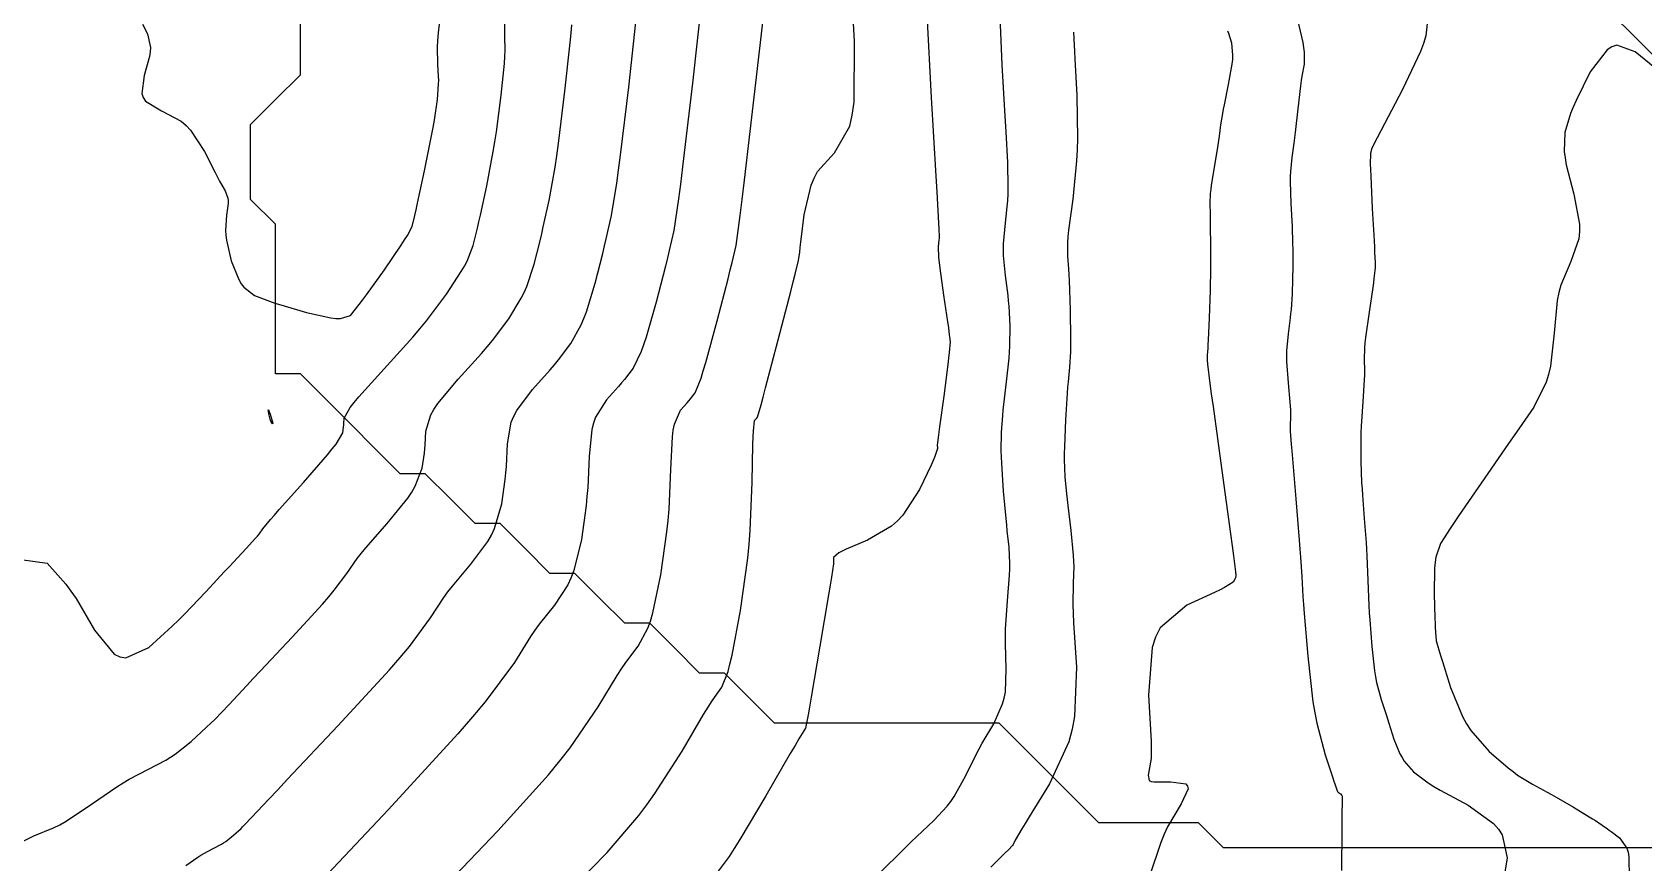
# Model space of a CAD drawing. Header units: metres. Extents: x 837117 to 838477, y 1189012 to 1191015.
# Drawn here: x 837510.4 to 837574.9, y 1190522.4 to 1190555.7 of the extents above; entities that cross this region are included whole.
import ezdxf

# ---------------------------------------------------------------- set-up
doc = ezdxf.new("R2010")
doc.units = ezdxf.units.M
doc.header["$LTSCALE"] = 0.3
doc.layers.add('COTAS 10', color=1, linetype='Continuous')
doc.layers.add('COTAS INT', color=252, linetype='Continuous')
doc.layers.add('DRENAJE', color=5, linetype='Continuous', lineweight=25)

msp = doc.modelspace()

# ---------------------------------------------------------------- linework, layer by layer
at = {"layer": 'COTAS 10'}
for points, elevation in [([(837544.258, 1190521.907), (837545.322, 1190522.965), (837545.573, 1190523.209), (837545.806, 1190523.433), (837546.49, 1190524.068), (837547.025, 1190524.645), (837547.164, 1190524.832), (837547.298, 1190525.031), (837547.748, 1190525.848), (837548.18, 1190526.715), (837548.302, 1190526.945), (837548.426, 1190527.17), (837548.883, 1190527.948), (837549.243, 1190528.74), (837549.306, 1190528.975), (837549.353, 1190529.216), (837549.386, 1190530.144), (837549.351, 1190531.153), (837549.354, 1190531.445), (837549.362, 1190531.743), (837549.439, 1190532.868), (837549.516, 1190533.905), (837549.526, 1190534.148), (837549.53, 1190534.372), (837549.5, 1190535.02), (837549.428, 1190535.683), (837549.405, 1190535.916), (837549.381, 1190536.17), (837549.283, 1190537.267), (837549.205, 1190538.381), (837549.193, 1190538.646), (837549.185, 1190538.892), (837549.192, 1190539.623), (837549.245, 1190540.305), (837549.266, 1190540.52), (837549.291, 1190540.746), (837549.402, 1190541.658), (837549.503, 1190542.602), (837549.52, 1190542.849), (837549.533, 1190543.089), (837549.541, 1190543.904), (837549.5, 1190544.683), (837549.481, 1190544.9), (837549.459, 1190545.118), (837549.355, 1190545.912), (837549.28, 1190546.722), (837549.277, 1190546.951), (837549.281, 1190547.181), (837549.358, 1190548.028), (837549.448, 1190548.922), (837549.461, 1190549.182), (837549.469, 1190549.447), (837549.451, 1190550.447), (837549.384, 1190551.677), (837549.36, 1190552.087), (837549.335, 1190552.526), (837549.225, 1190554.362), (837549.142, 1190556.3)], 1560), ([(837516.511, 1190522.269), (837516.998, 1190522.602), (837517.12, 1190522.678), (837517.237, 1190522.748), (837517.61, 1190522.942), (837517.94, 1190523.116), (837518.029, 1190523.172), (837518.118, 1190523.232), (837518.429, 1190523.478), (837518.726, 1190523.75), (837518.805, 1190523.827), (837518.883, 1190523.903), (837519.152, 1190524.184), (837519.842, 1190524.921), (837520.184, 1190525.285), (837520.592, 1190525.719), (837522.611, 1190527.862), (837524.669, 1190530.106), (837525.101, 1190530.602), (837525.474, 1190531.044), (837526.323, 1190532.19), (837526.85, 1190533.002), (837527.019, 1190533.234), (837527.199, 1190533.468), (837527.935, 1190534.339), (837528.614, 1190535.252), (837528.758, 1190535.513), (837528.883, 1190535.777), (837529.176, 1190536.762), (837529.313, 1190537.744), (837529.34, 1190538.007), (837529.362, 1190538.266), (837529.4, 1190539.168), (837529.557, 1190540.035), (837529.654, 1190540.271), (837529.773, 1190540.506), (837530.399, 1190541.344), (837531.108, 1190542.131), (837531.281, 1190542.334), (837531.443, 1190542.531), (837531.942, 1190543.19), (837532.355, 1190543.936), (837532.462, 1190544.189), (837532.567, 1190544.461), (837532.918, 1190545.61), (837533.22, 1190546.802), (837533.293, 1190547.102), (837533.361, 1190547.389), (837533.569, 1190548.316), (837533.784, 1190549.618), (837533.856, 1190550.141), (837533.934, 1190550.735), (837534.261, 1190553.468), (837534.548, 1190556.071)], 1550), ([(837575.374, 1190554.24), (837574.58, 1190554.885), (837573.85, 1190555.143), (837573.654, 1190555.083), (837573.46, 1190554.967), (837572.78, 1190554.074), (837572.22, 1190552.933), (837572.103, 1190552.661), (837572.001, 1190552.408), (837571.768, 1190551.65), (837571.746, 1190550.886), (837571.777, 1190550.628), (837571.824, 1190550.351), (837572.128, 1190549.183), (837572.36, 1190547.978), (837572.361, 1190547.677), (837572.334, 1190547.391), (837572.011, 1190546.476), (837571.602, 1190545.535), (837571.521, 1190545.233), (837571.455, 1190544.912), (837571.335, 1190543.602), (837571.194, 1190542.278), (837571.115, 1190541.949), (837571.018, 1190541.637), (837570.522, 1190540.643), (837569.827, 1190539.635), (837569.604, 1190539.313), (837569.369, 1190538.972), (837568.41, 1190537.586), (837567.526, 1190536.298), (837567.337, 1190536.019), (837567.173, 1190535.774), (837566.783, 1190535.168), (837566.604, 1190534.625), (837566.573, 1190534.419), (837566.549, 1190534.19), (837566.532, 1190533.159), (837566.563, 1190532.174), (837566.57, 1190531.972), (837566.576, 1190531.801), (837566.594, 1190531.443), (837566.611, 1190531.3), (837566.616, 1190531.265), (837566.622, 1190531.233), (837566.648, 1190531.133), (837566.749, 1190530.816), (837566.802, 1190530.646), (837566.866, 1190530.441), (837567.19, 1190529.404), (837567.667, 1190528.237), (837567.829, 1190527.95), (837568.003, 1190527.679), (837568.737, 1190526.831), (837569.501, 1190526.176), (837569.693, 1190526.027), (837569.877, 1190525.892), (837570.474, 1190525.52), (837571.057, 1190525.208), (837571.232, 1190525.11), (837571.414, 1190525.008), (837572.119, 1190524.6), (837572.748, 1190524.222), (837572.881, 1190524.14), (837572.997, 1190524.066), (837573.269, 1190523.882), (837573.471, 1190523.731), (837573.543, 1190523.678), (837573.621, 1190523.622), (837573.961, 1190523.379), (837574.253, 1190522.966), (837574.301, 1190522.801), (837574.335, 1190522.614), (837574.34, 1190521.756)], 1570)]:
    msp.add_lwpolyline(points, dxfattribs=dict(at, elevation=elevation))
at = {"layer": 'COTAS INT'}
for points, elevation in [([(837532.087, 1190521.456), (837533.393, 1190522.787), (837534.661, 1190524.266), (837534.991, 1190524.7), (837535.312, 1190525.145), (837536.396, 1190526.843), (837537.263, 1190528.313), (837537.448, 1190528.614), (837537.609, 1190528.871), (837537.989, 1190529.416), (837538.239, 1190530.036), (837538.318, 1190530.341), (837538.401, 1190530.702), (837538.735, 1190532.484), (837539.028, 1190534.584), (837539.085, 1190535.146), (837539.132, 1190535.7), (837539.213, 1190537.629), (837539.235, 1190539.147), (837539.244, 1190539.442), (837539.255, 1190539.682), (837539.303, 1190540.098), (837539.354, 1190540.155), (837539.367, 1190540.17), (837539.378, 1190540.184), (837539.415, 1190540.232), (837539.561, 1190540.736), (837539.643, 1190541.037), (837539.742, 1190541.41), (837540.247, 1190543.34), (837540.75, 1190545.28), (837540.848, 1190545.659), (837540.928, 1190545.969), (837541.066, 1190546.514), (837541.112, 1190546.854), (837541.134, 1190547.033), (837541.159, 1190547.25), (837541.286, 1190548.343), (837541.565, 1190549.538), (837541.687, 1190549.819), (837541.829, 1190550.079), (837542.504, 1190550.838), (837543.115, 1190551.898), (837543.216, 1190552.347), (837543.288, 1190552.865), (837543.305, 1190555.296), (837543.172, 1190557.734)], 1556), ([(837514.783, 1190555.988), (837514.973, 1190555.601), (837515.093, 1190555.056), (837515.088, 1190554.88), (837515.065, 1190554.694), (837514.842, 1190553.932), (837514.746, 1190553.209), (837514.803, 1190553.047), (837514.896, 1190552.902), (837515.535, 1190552.517), (837516.333, 1190552.099), (837516.527, 1190551.933), (837516.709, 1190551.746), (837517.266, 1190550.888), (837517.685, 1190550.039), (837517.78, 1190549.857), (837517.865, 1190549.698), (837518.093, 1190549.314), (837518.204, 1190549.021), (837518.214, 1190548.919), (837518.216, 1190548.808), (837518.149, 1190548.331), (837518.101, 1190547.726), (837518.115, 1190547.533), (837518.141, 1190547.33), (837518.332, 1190546.507), (837518.639, 1190545.749), (837518.737, 1190545.587), (837518.842, 1190545.446), (837519.267, 1190545.111), (837519.868, 1190544.885), (837520.083, 1190544.813), (837520.318, 1190544.738), (837521.344, 1190544.433), (837522.323, 1190544.214), (837522.529, 1190544.193), (837522.707, 1190544.19), (837523.117, 1190544.319), (837523.462, 1190544.747), (837523.6, 1190544.931), (837523.756, 1190545.143), (837524.47, 1190546.147), (837525.149, 1190547.137), (837525.282, 1190547.34), (837525.391, 1190547.513), (837525.589, 1190547.88), (837525.69, 1190548.324), (837525.738, 1190548.546), (837525.795, 1190548.81), (837526.073, 1190550.118), (837526.358, 1190551.521), (837526.419, 1190551.845), (837526.472, 1190552.141), (837526.597, 1190552.976), (837526.644, 1190553.589), (837526.647, 1190553.744), (837526.645, 1190553.894), (837526.606, 1190554.383), (837526.595, 1190555.064), (837526.612, 1190555.335), (837526.638, 1190555.641), (837526.803, 1190557.042)], 1544), ([(837527.031, 1190521.57), (837529.015, 1190523.648), (837531.04, 1190525.905), (837531.498, 1190526.46), (837531.912, 1190526.984), (837533.038, 1190528.625), (837533.792, 1190529.876), (837533.972, 1190530.154), (837534.139, 1190530.403), (837534.638, 1190531.057), (837535.031, 1190531.775), (837535.132, 1190532.065), (837535.229, 1190532.394), (837535.549, 1190533.91), (837535.79, 1190535.638), (837535.837, 1190536.1), (837535.875, 1190536.555), (837535.942, 1190538.142), (837536.009, 1190539.443), (837536.047, 1190539.718), (837536.094, 1190539.957), (837536.335, 1190540.513), (837536.605, 1190540.813), (837536.671, 1190540.891), (837536.733, 1190540.966), (837536.924, 1190541.218), (837537.159, 1190541.802), (837537.249, 1190542.088), (837537.35, 1190542.427), (837537.804, 1190544.096), (837538.24, 1190545.788), (837538.33, 1190546.14), (837538.405, 1190546.442), (837538.567, 1190547.115), (837538.732, 1190548.324), (837538.81, 1190548.965), (837538.902, 1190549.738), (837539.352, 1190553.633), (837539.792, 1190557.464)], 1554), ([(837537.183, 1190556.899), (837536.816, 1190553.632), (837536.421, 1190550.267), (837536.335, 1190549.573), (837536.259, 1190548.984), (837536.068, 1190547.715), (837535.883, 1190546.916), (837535.811, 1190546.621), (837535.73, 1190546.295), (837535.361, 1190544.853), (837534.958, 1190543.444), (837534.856, 1190543.138), (837534.757, 1190542.869), (837534.433, 1190542.204), (837534.088, 1190541.749), (837533.976, 1190541.613), (837533.857, 1190541.472), (837533.367, 1190540.928), (837532.934, 1190540.232), (837532.85, 1190539.995), (837532.783, 1190539.739), (837532.671, 1190538.655), (837532.618, 1190537.411), (837532.588, 1190537.054), (837532.552, 1190536.691), (837532.363, 1190535.336), (837532.056, 1190534.086), (837531.945, 1190533.789), (837531.822, 1190533.513), (837531.286, 1190532.698), (837530.669, 1190531.936), (837530.496, 1190531.694), (837530.321, 1190531.439), (837529.68, 1190530.408), (837528.513, 1190528.823), (837528.006, 1190528.219), (837527.42, 1190527.544), (837524.638, 1190524.508), (837521.975, 1190521.684)], 1552), ([(837546.199, 1190556.392), (837546.373, 1190553.051), (837546.564, 1190549.902), (837546.601, 1190549.276), (837546.633, 1190548.757), (837546.69, 1190547.768), (837546.695, 1190547.485), (837546.693, 1190547.41), (837546.69, 1190547.336), (837546.664, 1190547.083), (837546.675, 1190546.635), (837546.694, 1190546.439), (837546.72, 1190546.211), (837546.874, 1190545.127), (837547.036, 1190544.057), (837547.067, 1190543.838), (837547.093, 1190543.653), (837547.136, 1190543.263), (837547.1, 1190542.824), (837547.075, 1190542.608), (837547.045, 1190542.35), (837546.882, 1190541.08), (837546.719, 1190539.843), (837546.663, 1190539.416), (837546.623, 1190539.113), (837546.624, 1190539.09), (837546.625, 1190539.077), (837546.627, 1190539.061), (837546.634, 1190538.979), (837546.529, 1190538.665), (837546.46, 1190538.504), (837546.373, 1190538.31), (837545.914, 1190537.341), (837545.247, 1190536.311), (837545.028, 1190536.079), (837544.795, 1190535.87), (837543.831, 1190535.309), (837542.979, 1190534.951), (837542.815, 1190534.871), (837542.684, 1190534.799), (837542.472, 1190534.605), (837542.468, 1190534.482), (837542.467, 1190534.455), (837542.466, 1190534.43), (837542.465, 1190534.362), (837542.382, 1190533.825), (837542.329, 1190533.504), (837542.264, 1190533.109), (837541.922, 1190531.058), (837541.574, 1190529.01), (837541.505, 1190528.616), (837541.448, 1190528.298), (837541.341, 1190527.774), (837541.079, 1190527.338), (837540.925, 1190527.075), (837540.735, 1190526.749), (837539.753, 1190525.06), (837538.711, 1190523.306), (837538.483, 1190522.941), (837538.281, 1190522.627), (837537.77, 1190521.927)], 1558), ([(837566.28, 1190556.262), (837566.2, 1190555.517), (837566.105, 1190555.222), (837565.979, 1190554.89), (837565.261, 1190553.369), (837564.25, 1190551.433), (837564.049, 1190551.049), (837564.024, 1190550.983), (837564.017, 1190550.958), (837564.009, 1190550.93), (837563.981, 1190550.804), (837563.974, 1190550.379), (837563.981, 1190550.162), (837563.99, 1190549.903), (837564.054, 1190548.607), (837564.124, 1190547.314), (837564.137, 1190547.057), (837564.148, 1190546.844), (837564.165, 1190546.435), (837564.165, 1190546.311), (837564.164, 1190546.277), (837564.164, 1190546.243), (837564.16, 1190546.122), (837564.12, 1190545.792), (837564.097, 1190545.627), (837564.069, 1190545.429), (837563.923, 1190544.449), (837563.784, 1190543.433), (837563.76, 1190543.213), (837563.743, 1190543.02), (837563.733, 1190542.544), (837563.743, 1190542.103), (837563.737, 1190541.93), (837563.729, 1190541.737), (837563.668, 1190540.858), (837563.606, 1190539.872), (837563.596, 1190539.611), (837563.59, 1190539.355), (837563.592, 1190538.474), (837563.627, 1190537.606), (837563.641, 1190537.358), (837563.657, 1190537.108), (837563.729, 1190536.176), (837563.802, 1190535.217), (837563.818, 1190534.948), (837563.833, 1190534.678), (837563.873, 1190533.694), (837563.915, 1190532.684), (837563.931, 1190532.398), (837563.949, 1190532.11), (837564.03, 1190531.048), (837564.144, 1190530.065), (837564.183, 1190529.826), (837564.225, 1190529.602), (837564.404, 1190528.917), (837564.604, 1190528.315), (837564.659, 1190528.144), (837564.715, 1190527.972), (837564.917, 1190527.334), (837565.161, 1190526.736), (837565.244, 1190526.589), (837565.333, 1190526.45), (837565.709, 1190526.016), (837566.298, 1190525.578), (837566.522, 1190525.437), (837566.771, 1190525.288), (837567.89, 1190524.677), (837568.915, 1190523.947), (837569.105, 1190523.724), (837569.254, 1190523.49), (837569.454, 1190522.568), (837569.303, 1190521.589)], 1568), ([(837509.586, 1190523.03), (837510.419, 1190523.448), (837511.216, 1190523.772), (837511.462, 1190523.901), (837511.719, 1190524.048), (837512.739, 1190524.722), (837513.753, 1190525.415), (837514.007, 1190525.574), (837514.249, 1190525.719), (837515.026, 1190526.124), (837515.713, 1190526.484), (837515.899, 1190526.601), (837516.083, 1190526.726), (837516.731, 1190527.238), (837517.348, 1190527.805), (837517.513, 1190527.964), (837517.675, 1190528.123), (837518.236, 1190528.708), (837518.956, 1190529.483), (837519.218, 1190529.763), (837519.507, 1190530.071), (837520.774, 1190531.419), (837521.989, 1190532.743), (837522.244, 1190533.036), (837522.464, 1190533.297), (837522.965, 1190533.973), (837523.378, 1190534.565), (837523.543, 1190534.774), (837523.729, 1190535.001), (837524.584, 1190535.98), (837525.406, 1190536.99), (837525.571, 1190537.237), (837525.71, 1190537.469), (837525.99, 1190538.188), (837526.075, 1190538.798), (837526.091, 1190538.961), (837526.105, 1190539.121), (837526.128, 1190539.681), (837526.331, 1190540.33), (837526.457, 1190540.548), (837526.613, 1190540.781), (837527.431, 1190541.759), (837528.359, 1190542.789), (837528.585, 1190543.055), (837528.798, 1190543.313), (837529.452, 1190544.175), (837529.953, 1190545.003), (837530.069, 1190545.239), (837530.175, 1190545.478), (837530.475, 1190546.366), (837530.71, 1190547.31), (837530.775, 1190547.583), (837530.839, 1190547.863), (837531.071, 1190548.917), (837531.309, 1190550.253), (837531.377, 1190550.709), (837531.446, 1190551.204), (837531.706, 1190553.304), (837531.913, 1190555.244), (837531.949, 1190555.637), (837531.976, 1190555.968)], 1548), ([(837509.909, 1190534.534), (837510.958, 1190534.387), (837511.706, 1190533.547), (837511.912, 1190533.266), (837512.118, 1190532.965), (837512.858, 1190531.7), (837513.64, 1190530.739), (837513.873, 1190530.629), (837514.112, 1190530.587), (837515.033, 1190530.998), (837515.971, 1190531.859), (837516.221, 1190532.101), (837516.467, 1190532.343), (837517.32, 1190533.232), (837518.071, 1190534.045), (837518.252, 1190534.24), (837518.421, 1190534.423), (837518.938, 1190534.975), (837519.309, 1190535.38), (837519.387, 1190535.469), (837519.454, 1190535.549), (837519.607, 1190535.756), (837519.907, 1190536.129), (837520.067, 1190536.313), (837520.259, 1190536.533), (837521.232, 1190537.621), (837522.197, 1190538.729), (837522.385, 1190538.961), (837522.538, 1190539.161), (837522.803, 1190539.614), (837522.836, 1190539.851), (837522.843, 1190539.914), (837522.848, 1190539.977), (837522.857, 1190540.194), (837523.104, 1190540.626), (837523.26, 1190540.824), (837523.453, 1190541.056), (837524.463, 1190542.175), (837525.611, 1190543.448), (837525.89, 1190543.777), (837526.152, 1190544.096), (837526.961, 1190545.161), (837527.551, 1190546.07), (837527.675, 1190546.29), (837527.783, 1190546.495), (837528.032, 1190547.123), (837528.2, 1190547.817), (837528.256, 1190548.064), (837528.317, 1190548.336), (837528.572, 1190549.517), (837528.833, 1190550.887), (837528.898, 1190551.277), (837528.959, 1190551.673), (837529.152, 1190553.14), (837529.278, 1190554.416), (837529.298, 1190554.691), (837529.311, 1190554.931), (837529.301, 1190555.513), (837529.292, 1190556.057)], 1546), ([(837552.078, 1190555.673), (837552.106, 1190555.15), (837552.119, 1190554.897), (837552.135, 1190554.598), (837552.211, 1190553.126), (837552.242, 1190551.408), (837552.229, 1190550.954), (837552.207, 1190550.508), (837552.051, 1190548.974), (837551.887, 1190547.727), (837551.86, 1190547.462), (837551.84, 1190547.233), (837551.837, 1190546.696), (837551.883, 1190546.178), (837551.895, 1190545.961), (837551.907, 1190545.712), (837551.946, 1190544.546), (837551.966, 1190543.355), (837551.965, 1190543.09), (837551.961, 1190542.854), (837551.922, 1190542.236), (837551.862, 1190541.65), (837551.845, 1190541.434), (837551.827, 1190541.194), (837551.761, 1190540.133), (837551.715, 1190539.043), (837551.711, 1190538.785), (837551.71, 1190538.546), (837551.737, 1190537.84), (837551.803, 1190537.157), (837551.827, 1190536.933), (837551.854, 1190536.693), (837551.971, 1190535.698), (837552.068, 1190534.707), (837552.081, 1190534.469), (837552.089, 1190534.247), (837552.072, 1190533.579), (837552.058, 1190532.719), (837552.068, 1190532.377), (837552.085, 1190531.99), (837552.196, 1190530.216), (837552.124, 1190528.24), (837552.025, 1190527.726), (837551.891, 1190527.226), (837551.124, 1190525.539), (837550.31, 1190524.221), (837550.147, 1190523.954), (837550.012, 1190523.73), (837549.75, 1190523.274), (837549.66, 1190523.11), (837549.633, 1190523.07), (837549.605, 1190523.033), (837549.498, 1190522.918), (837549.318, 1190522.747), (837549.244, 1190522.675), (837549.16, 1190522.592), (837548.77, 1190522.202)], 1562), ([(837558.257, 1190555.724), (837558.291, 1190555.625), (837558.407, 1190555.245), (837558.454, 1190554.745), (837558.446, 1190554.571), (837558.428, 1190554.381), (837558.285, 1190553.567), (837558.114, 1190552.764), (837558.078, 1190552.581), (837558.047, 1190552.415), (837557.977, 1190551.957), (837557.915, 1190551.497), (837557.89, 1190551.33), (837557.861, 1190551.145), (837557.726, 1190550.332), (837557.602, 1190549.534), (837557.579, 1190549.359), (837557.562, 1190549.203), (837557.543, 1190548.806), (837557.556, 1190548.371), (837557.559, 1190548.192), (837557.562, 1190547.987), (837557.569, 1190547.033), (837557.565, 1190545.919), (837557.56, 1190545.613), (837557.554, 1190545.308), (837557.516, 1190544.216), (837557.476, 1190543.326), (837557.467, 1190543.149), (837557.459, 1190543.002), (837557.439, 1190542.718), (837557.432, 1190542.61), (837557.432, 1190542.573), (837557.434, 1190542.532), (837557.448, 1190542.361), (837557.548, 1190541.591), (837557.604, 1190541.173), (837557.673, 1190540.667), (837558.022, 1190538.099), (837558.367, 1190535.562), (837558.433, 1190535.076), (837558.487, 1190534.683), (837558.573, 1190534.043), (837558.575, 1190534.018), (837558.576, 1190534.013), (837558.576, 1190533.998), (837558.578, 1190533.979), (837558.579, 1190533.968), (837558.58, 1190533.955), (837558.586, 1190533.889), (837558.573, 1190533.799), (837558.563, 1190533.772), (837558.55, 1190533.743), (837558.478, 1190533.628), (837558.137, 1190533.412), (837557.955, 1190533.319), (837557.735, 1190533.211), (837556.623, 1190532.705), (837555.56, 1190531.787), (837555.371, 1190531.42), (837555.228, 1190531.003), (837555.093, 1190529.093), (837555.19, 1190527.244), (837555.194, 1190526.867), (837555.187, 1190526.548), (837555.077, 1190525.883), (837555.108, 1190525.67), (837555.191, 1190525.636), (837555.305, 1190525.613), (837555.984, 1190525.621), (837556.586, 1190525.533), (837556.652, 1190525.449), (837556.674, 1190525.341), (837556.392, 1190524.734), (837555.853, 1190523.82), (837555.714, 1190523.517), (837555.579, 1190523.193), (837555.128, 1190521.842)], 1564), ([(837561.051, 1190556.163), (837561.266, 1190555.255), (837561.301, 1190555.052), (837561.325, 1190554.871), (837561.32, 1190554.393), (837561.236, 1190553.911), (837561.21, 1190553.727), (837561.183, 1190553.522), (837561.074, 1190552.597), (837560.964, 1190551.649), (837560.936, 1190551.429), (837560.91, 1190551.227), (837560.824, 1190550.649), (837560.772, 1190550.086), (837560.766, 1190549.893), (837560.765, 1190549.684), (837560.794, 1190548.796), (837560.838, 1190547.876), (837560.847, 1190547.647), (837560.854, 1190547.429), (837560.867, 1190546.734), (837560.865, 1190546.115), (837560.862, 1190545.945), (837560.859, 1190545.776), (837560.838, 1190545.169), (837560.798, 1190544.559), (837560.782, 1190544.388), (837560.764, 1190544.215), (837560.681, 1190543.583), (837560.622, 1190542.893), (837560.619, 1190542.683), (837560.621, 1190542.465), (837560.68, 1190541.613), (837560.754, 1190540.844), (837560.766, 1190540.679), (837560.775, 1190540.534), (837560.78, 1190540.182), (837560.767, 1190539.973), (837560.765, 1190539.917), (837560.763, 1190539.863), (837560.764, 1190539.676), (837560.801, 1190539.15), (837560.823, 1190538.883), (837560.85, 1190538.562), (837560.988, 1190536.964), (837561.128, 1190535.304), (837561.156, 1190534.944), (837561.179, 1190534.628), (837561.225, 1190533.846), (837561.27, 1190533.053), (837561.294, 1190532.729), (837561.323, 1190532.361), (837561.465, 1190530.653), (837561.677, 1190528.829), (837561.749, 1190528.387), (837561.828, 1190527.972), (837562.159, 1190526.7), (837562.458, 1190525.814), (837562.516, 1190525.642), (837562.563, 1190525.503), (837562.644, 1190525.264), (837562.655, 1190525.235), (837562.663, 1190525.221), (837562.681, 1190525.201), (837562.709, 1190525.18), (837562.72, 1190525.173), (837562.732, 1190525.166), (837562.785, 1190525.137), (837562.832, 1190525.074), (837562.84, 1190525.046), (837562.846, 1190525.013), (837562.848, 1190524.855), (837562.835, 1190524.312), (837562.832, 1190524.036), (837562.829, 1190523.705), (837562.817, 1190522.058)], 1566), ([(837519.983, 1190539.969), (837519.915, 1190540.082), (837519.904, 1190540.118), (837519.893, 1190540.161), (837519.844, 1190540.375), (837519.818, 1190540.529), (837519.821, 1190540.535), (837519.829, 1190540.525), (837519.892, 1190540.356), (837519.965, 1190540.133), (837519.978, 1190540.089), (837519.987, 1190540.054), (837519.997, 1190539.988), (837519.983, 1190539.969)], 1544)]:
    msp.add_lwpolyline(points, dxfattribs=dict(at, elevation=elevation))
at = {"layer": 'DRENAJE'}
for points in [[(837581.088, 1190547.968, 0), (837580.088, 1190548.967, 0), (837580.088, 1190549.967, 0), (837579.089, 1190550.967, 0), (837578.089, 1190551.966, 0), (837577.089, 1190552.966, 0), (837576.09, 1190553.966, 0), (837575.09, 1190554.965, 0), (837573.091, 1190556.965, 0), (837573.091, 1190561.963, 0), (837572.091, 1190562.963, 0), (837571.091, 1190563.962, 0), (837569.092, 1190565.962, 0), (837568.092, 1190566.961, 0), (837568.092, 1190569.96, 0), (837567.093, 1190570.96, 0), (837566.093, 1190571.96, 0), (837565.093, 1190572.959, 0), (837564.094, 1190572.959, 0), (837563.094, 1190573.959, 0), (837562.094, 1190573.959, 0), (837561.095, 1190574.959, 0), (837557.096, 1190574.959, 0), (837556.096, 1190575.958, 0)], [(837583.087, 1190522.976, 0), (837558.096, 1190522.976, 0), (837557.096, 1190523.976, 0), (837553.097, 1190523.976, 0), (837552.098, 1190524.975, 0), (837551.098, 1190525.975, 0), (837550.098, 1190526.975, 0), (837549.099, 1190527.974, 0), (837540.102, 1190527.974, 0), (837539.102, 1190528.974, 0), (837538.102, 1190529.974, 0), (837537.103, 1190529.974, 0), (837536.103, 1190530.973, 0), (837535.103, 1190531.973, 0), (837534.104, 1190531.973, 0), (837533.104, 1190532.973, 0), (837532.105, 1190533.972, 0), (837531.105, 1190533.972, 0), (837530.105, 1190534.972, 0), (837529.106, 1190535.972, 0), (837528.106, 1190535.972, 0), (837527.106, 1190536.971, 0), (837526.107, 1190537.971, 0), (837525.107, 1190537.971, 0), (837524.107, 1190538.971, 0), (837523.108, 1190539.97, 0), (837522.108, 1190540.97, 0), (837521.108, 1190541.97, 0), (837520.109, 1190541.97, 0), (837520.109, 1190547.968, 0), (837519.109, 1190548.967, 0), (837519.109, 1190551.966, 0), (837520.109, 1190552.966, 0), (837521.108, 1190553.966, 0), (837521.108, 1190559.964, 0)]]:
    msp.add_polyline3d(points, dxfattribs=at)

doc.saveas('drawing.dxf')
